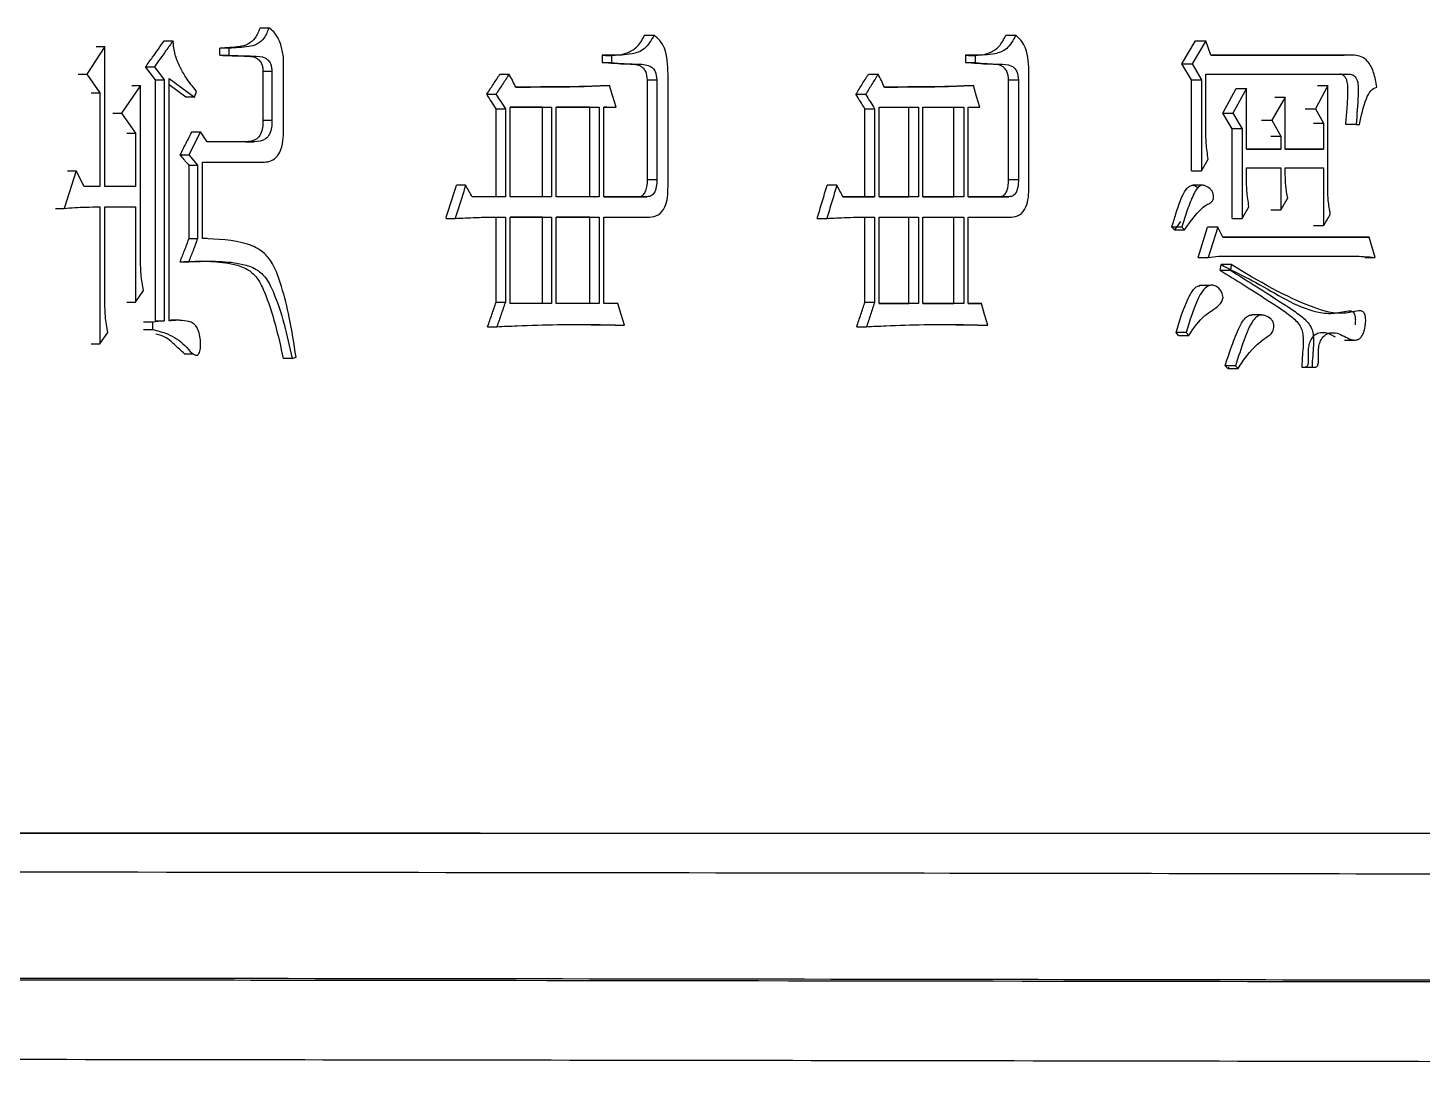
# Model space of a CAD drawing. Header units: millimetres. Extents: x 1953 to 4389, y 564 to 2287.
# Drawn here: x 2988 to 2998.45, y 815.87 to 823.67 of the extents above; entities that cross this region are included whole.
import ezdxf

# ---------------------------------------------------------------- set-up
doc = ezdxf.new("R2010")
doc.units = ezdxf.units.MM

msp = doc.modelspace()

# ---------------------------------------------------------------- linework, layer by layer
at = {"color": 7, "linetype": 'Continuous', "lineweight": 25}
for p, q in [((2989.736, 823.669), (2989.802, 823.669)), ((2989.018, 823.571), (2989.084, 823.571)), ((2992.62, 823.614), (2992.69, 823.614)), ((2995.327, 823.614), (2995.401, 823.614)), ((2996.646, 823.398), (2996.748, 823.571)), ((2996.824, 823.571), (2996.722, 823.398)), ((2996.748, 823.571), (2996.824, 823.571)), ((2996.863, 823.463), (2996.824, 823.571)), ((2988.573, 823.528), (2988.439, 823.322)), ((2988.508, 823.528), (2988.573, 823.528)), ((2988.573, 822.479), (2988.573, 823.528)), ((2989.503, 823.517), (2989.436, 823.517)), ((2989.436, 823.463), (2989.436, 823.517)), ((2989.436, 823.463), (2989.503, 823.463)), ((2989.503, 823.517), (2989.503, 823.463)), ((2989.912, 822.911), (2989.912, 823.452)), ((2992.37, 823.463), (2992.3, 823.463)), ((2992.3, 823.463), (2992.3, 823.409)), ((2992.37, 823.463), (2992.37, 823.409)), ((2995.097, 823.463), (2995.023, 823.463)), ((2995.023, 823.463), (2995.023, 823.409)), ((2995.097, 823.463), (2995.097, 823.409)), ((2997.939, 823.463), (2996.863, 823.463)), ((2996.863, 823.463), (2997.861, 823.463)), ((2997.939, 823.463), (2997.861, 823.463)), ((2988.878, 823.376), (2988.944, 823.376)), ((2988.952, 823.279), (2988.878, 823.376)), ((2988.944, 823.376), (2989.017, 823.279)), ((2989.757, 823.344), (2989.824, 823.344)), ((2989.757, 823.344), (2989.757, 822.976)), ((2989.824, 823.344), (2989.824, 822.976)), ((2992.3, 823.409), (2992.37, 823.409)), ((2995.023, 823.409), (2995.097, 823.409)), ((2996.646, 823.398), (2996.722, 823.398)), ((2996.717, 823.279), (2996.646, 823.398)), ((2996.722, 823.398), (2996.792, 823.279)), ((2988.374, 823.322), (2988.439, 823.322)), ((2988.439, 823.322), (2988.536, 823.182)), ((2988.84, 823.236), (2988.699, 823.03)), ((2988.775, 823.236), (2988.84, 823.236)), ((2988.84, 821.916), (2988.84, 823.236)), ((2988.952, 823.279), (2989.017, 823.279)), ((2988.952, 821.473), (2988.952, 823.279)), ((2989.017, 823.279), (2989.017, 821.473)), ((2989.054, 823.29), (2989.246, 823.149)), ((2989.054, 821.473), (2989.054, 823.29)), ((2989.18, 823.149), (2989.054, 823.242)), ((2991.534, 823.322), (2991.603, 823.322)), ((2992.286, 823.236), (2992.356, 823.236)), ((2992.641, 823.279), (2992.711, 823.279)), ((2992.641, 822.533), (2992.641, 823.279)), ((2992.711, 823.279), (2992.711, 822.533)), ((2992.794, 822.479), (2992.794, 823.322)), ((2994.297, 823.322), (2994.369, 823.322)), ((2995.01, 823.236), (2995.084, 823.236)), ((2995.347, 823.279), (2995.421, 823.279)), ((2995.347, 822.533), (2995.347, 823.279)), ((2995.421, 823.279), (2995.421, 822.533)), ((2995.499, 822.479), (2995.499, 823.322)), ((2996.717, 823.279), (2996.792, 823.279)), ((2996.717, 822.598), (2996.717, 823.279)), ((2996.792, 823.279), (2996.792, 822.598)), ((2996.824, 823.322), (2997.907, 823.322)), ((2996.824, 822.901), (2996.824, 823.322)), ((2997.739, 823.236), (2997.646, 823.063)), ((2997.662, 823.236), (2997.739, 823.236)), ((2997.739, 822.457), (2997.739, 823.236)), ((2988.471, 823.182), (2988.536, 823.182)), ((2988.536, 823.182), (2988.536, 822.479)), ((2989.246, 823.149), (2989.18, 823.149)), ((2989.246, 823.149), (2989.26, 823.193)), ((2991.435, 823.171), (2991.504, 823.171)), ((2994.202, 823.171), (2994.275, 823.171)), ((2996.952, 823.03), (2997.053, 823.214)), ((2997.129, 823.214), (2997.028, 823.03)), ((2997.053, 823.214), (2997.129, 823.214)), ((2997.129, 822.76), (2997.129, 823.214)), ((2997.42, 823.149), (2997.319, 822.976)), ((2997.343, 823.149), (2997.42, 823.149)), ((2997.42, 822.76), (2997.42, 823.149)), ((2988.634, 823.03), (2988.699, 823.03)), ((2988.699, 823.03), (2988.803, 822.879)), ((2991.506, 823.063), (2991.575, 823.063)), ((2991.506, 822.403), (2991.506, 823.063)), ((2991.575, 823.063), (2991.575, 822.403)), ((2991.61, 822.403), (2991.61, 823.074)), ((2991.61, 823.074), (2991.921, 823.074)), ((2991.852, 823.074), (2991.61, 823.074)), ((2991.852, 823.074), (2991.921, 823.074)), ((2991.852, 822.403), (2991.852, 823.074)), ((2991.921, 823.074), (2991.921, 822.403)), ((2991.956, 822.403), (2991.956, 823.074)), ((2991.956, 823.074), (2992.279, 823.074)), ((2992.209, 823.074), (2991.956, 823.074)), ((2992.209, 823.074), (2992.279, 823.074)), ((2992.209, 822.403), (2992.209, 823.074)), ((2992.279, 823.074), (2992.279, 822.403)), ((2992.314, 823.074), (2992.405, 823.074)), ((2992.314, 822.403), (2992.314, 823.074)), ((2992.335, 823.074), (2992.314, 823.074)), ((2992.335, 823.074), (2992.405, 823.074)), ((2994.27, 823.063), (2994.342, 823.063)), ((2994.27, 822.403), (2994.27, 823.063)), ((2994.342, 823.063), (2994.342, 822.403)), ((2994.376, 822.403), (2994.376, 823.074)), ((2994.376, 823.074), (2994.671, 823.074)), ((2994.598, 822.403), (2994.598, 823.074)), ((2994.671, 823.074), (2994.671, 822.403)), ((2994.704, 822.403), (2994.704, 823.074)), ((2994.704, 823.074), (2995.011, 823.074)), ((2994.937, 822.403), (2994.937, 823.074)), ((2995.011, 823.074), (2995.011, 822.403)), ((2995.044, 823.074), (2995.13, 823.074)), ((2995.044, 822.403), (2995.044, 823.074)), ((2996.952, 823.03), (2997.028, 823.03)), ((2997.022, 822.911), (2996.952, 823.03)), ((2997.028, 823.03), (2997.098, 822.911)), ((2997.569, 823.063), (2997.646, 823.063)), ((2997.646, 823.063), (2997.708, 822.955)), ((2989.757, 822.976), (2989.824, 822.976)), ((2997.243, 822.976), (2997.319, 822.976)), ((2997.319, 822.976), (2997.388, 822.857)), ((2997.631, 822.955), (2997.708, 822.955)), ((2997.708, 822.955), (2997.708, 822.76)), ((2997.951, 822.944), (2997.874, 822.944)), ((2997.951, 822.944), (2997.976, 822.944)), ((2988.738, 822.879), (2988.803, 822.879)), ((2988.803, 822.879), (2988.803, 822.479)), ((2989.29, 822.89), (2989.202, 822.717)), ((2989.224, 822.89), (2989.29, 822.89)), ((2989.341, 822.814), (2989.29, 822.89)), ((2997.098, 822.911), (2997.022, 822.911)), ((2997.022, 822.241), (2997.022, 822.911)), ((2997.098, 822.911), (2997.098, 822.241)), ((2997.312, 822.857), (2997.388, 822.857)), ((2997.388, 822.857), (2997.388, 822.76)), ((2989.136, 822.717), (2989.202, 822.717)), ((2989.202, 822.717), (2989.268, 822.641)), ((2989.693, 822.814), (2989.341, 822.814)), ((2989.626, 822.814), (2989.693, 822.814)), ((2997.388, 822.76), (2997.129, 822.76)), ((2997.129, 822.76), (2997.312, 822.76)), ((2997.312, 822.76), (2997.388, 822.76)), ((2997.708, 822.76), (2997.42, 822.76)), ((2997.42, 822.76), (2997.631, 822.76)), ((2997.631, 822.76), (2997.708, 822.76)), ((2989.202, 822.641), (2989.268, 822.641)), ((2989.202, 822.641), (2989.202, 822.089)), ((2989.268, 822.641), (2989.268, 822.089)), ((2989.305, 822.662), (2989.744, 822.662)), ((2989.305, 822.089), (2989.305, 822.662)), ((2989.305, 822.662), (2989.677, 822.662)), ((2989.677, 822.662), (2989.744, 822.662)), ((2996.792, 822.598), (2996.843, 822.684)), ((2997.129, 822.619), (2997.388, 822.619)), ((2997.129, 822.544), (2997.129, 822.619)), ((2997.388, 822.619), (2997.388, 822.306)), ((2997.42, 822.619), (2997.708, 822.619)), ((2997.42, 822.565), (2997.42, 822.619)), ((2997.708, 822.619), (2997.708, 822.187)), ((2988.357, 822.598), (2988.268, 822.316)), ((2988.293, 822.598), (2988.357, 822.598)), ((2988.417, 822.479), (2988.357, 822.598)), ((2992.641, 822.533), (2992.711, 822.533)), ((2995.347, 822.533), (2995.421, 822.533)), ((2996.717, 822.598), (2996.792, 822.598)), ((2988.536, 822.479), (2988.417, 822.479)), ((2988.803, 822.479), (2988.573, 822.479)), ((2991.277, 822.489), (2991.208, 822.489)), ((2991.575, 822.403), (2991.327, 822.403)), ((2991.921, 822.403), (2991.61, 822.403)), ((2992.279, 822.403), (2991.956, 822.403)), ((2992.244, 822.403), (2992.249, 822.403)), ((2992.635, 822.403), (2992.314, 822.403)), ((2992.314, 822.403), (2992.564, 822.403)), ((2992.564, 822.403), (2992.635, 822.403)), ((2994.059, 822.489), (2993.987, 822.489)), ((2994.342, 822.403), (2994.106, 822.403)), ((2994.106, 822.403), (2994.27, 822.403)), ((2994.27, 822.403), (2994.342, 822.403)), ((2994.671, 822.403), (2994.376, 822.403)), ((2994.376, 822.403), (2994.598, 822.403)), ((2994.671, 822.403), (2994.598, 822.403)), ((2995.011, 822.403), (2994.704, 822.403)), ((2994.704, 822.403), (2994.937, 822.403)), ((2995.011, 822.403), (2994.937, 822.403)), ((2995.348, 822.403), (2995.044, 822.403)), ((2995.044, 822.403), (2995.274, 822.403)), ((2995.274, 822.403), (2995.348, 822.403)), ((2996.804, 822.49), (2996.728, 822.49)), ((2988.203, 822.316), (2988.268, 822.316)), ((2988.536, 822.327), (2988.536, 821.3)), ((2988.573, 822.327), (2988.803, 822.327)), ((2988.573, 821.602), (2988.573, 822.327)), ((2988.738, 822.327), (2988.803, 822.327)), ((2988.803, 822.327), (2988.803, 821.613)), ((2997.098, 822.241), (2997.148, 822.327)), ((2997.312, 822.306), (2997.388, 822.306)), ((2991.13, 822.241), (2991.198, 822.241)), ((2991.506, 821.613), (2991.506, 822.251)), ((2991.575, 822.251), (2991.575, 821.613)), ((2991.61, 821.602), (2991.61, 822.251)), ((2991.61, 822.251), (2991.921, 822.251)), ((2991.852, 822.251), (2991.61, 822.251)), ((2991.852, 822.251), (2991.921, 822.251)), ((2991.852, 821.602), (2991.852, 822.251)), ((2991.921, 822.251), (2991.921, 821.602)), ((2991.956, 821.602), (2991.956, 822.251)), ((2991.956, 822.251), (2992.279, 822.251)), ((2992.209, 822.251), (2991.956, 822.251)), ((2992.209, 822.251), (2992.279, 822.251)), ((2992.209, 821.602), (2992.209, 822.251)), ((2992.279, 822.251), (2992.279, 821.602)), ((2992.314, 822.251), (2992.656, 822.251)), ((2992.314, 821.602), (2992.314, 822.251)), ((2993.912, 822.241), (2993.984, 822.241)), ((2994.27, 821.613), (2994.27, 822.251)), ((2994.342, 822.251), (2994.342, 821.613)), ((2994.376, 821.602), (2994.376, 822.251)), ((2994.376, 822.251), (2994.671, 822.251)), ((2994.598, 821.602), (2994.598, 822.251)), ((2994.671, 822.251), (2994.671, 821.602)), ((2994.704, 821.602), (2994.704, 822.251)), ((2994.704, 822.251), (2995.011, 822.251)), ((2994.937, 821.602), (2994.937, 822.251)), ((2995.011, 822.251), (2995.011, 821.602)), ((2995.044, 822.251), (2995.368, 822.251)), ((2995.044, 821.602), (2995.044, 822.251)), ((2996.636, 822.218), (2996.589, 822.154)), ((2997.022, 822.241), (2997.098, 822.241)), ((2989.202, 822.089), (2989.268, 822.089)), ((2989.339, 822.09), (2989.305, 822.09)), ((2996.645, 822.176), (2996.57, 822.176)), ((2996.589, 822.154), (2996.664, 822.154)), ((2996.768, 821.949), (2996.838, 822.176)), ((2996.914, 822.176), (2996.838, 822.176)), ((2996.914, 822.176), (2996.843, 821.949)), ((2996.952, 822.1), (2996.914, 822.176)), ((2998.05, 822.1), (2996.952, 822.1)), ((2996.952, 822.1), (2997.973, 822.1)), ((2997.631, 822.187), (2997.708, 822.187)), ((2997.973, 822.1), (2998.05, 822.1)), ((2998.094, 821.949), (2998.05, 822.1)), ((2989.136, 821.916), (2989.202, 821.916)), ((2996.768, 821.949), (2996.843, 821.949)), ((2996.933, 821.851), (2996.939, 821.895)), ((2997.015, 821.895), (2996.939, 821.895)), ((2997.015, 821.895), (2997.009, 821.851)), ((2997.022, 821.959), (2997.876, 821.959)), ((2997.799, 821.959), (2997.876, 821.959)), ((2998.016, 821.949), (2998.094, 821.949)), ((2997.009, 821.851), (2996.933, 821.851)), ((2988.803, 821.613), (2988.862, 821.7)), ((2996.854, 821.738), (2996.778, 821.738)), ((2991.506, 821.613), (2991.575, 821.613)), ((2991.921, 821.602), (2991.61, 821.602)), ((2992.279, 821.602), (2991.956, 821.602)), ((2992.419, 821.602), (2992.314, 821.602)), ((2994.27, 821.613), (2994.342, 821.613)), ((2994.671, 821.602), (2994.376, 821.602)), ((2994.376, 821.602), (2994.598, 821.602)), ((2994.671, 821.602), (2994.598, 821.602)), ((2995.011, 821.602), (2994.704, 821.602)), ((2994.704, 821.602), (2994.937, 821.602)), ((2995.011, 821.602), (2994.937, 821.602)), ((2995.143, 821.602), (2995.044, 821.602)), ((2995.044, 821.602), (2995.07, 821.602)), ((2995.07, 821.602), (2995.143, 821.602)), ((2988.929, 821.462), (2988.863, 821.462)), ((2989.017, 821.473), (2988.929, 821.462)), ((2988.929, 821.462), (2988.929, 821.408)), ((2988.952, 821.473), (2989.017, 821.473)), ((2989.132, 821.477), (2989.066, 821.477)), ((2997.243, 821.517), (2997.166, 821.517)), ((2988.536, 821.3), (2988.595, 821.386)), ((2988.863, 821.408), (2988.929, 821.408)), ((2991.442, 821.429), (2991.511, 821.429)), ((2992.397, 821.44), (2992.468, 821.44)), ((2994.209, 821.429), (2994.282, 821.429)), ((2995.116, 821.44), (2995.19, 821.44)), ((2996.621, 821.364), (2996.602, 821.386)), ((2996.621, 821.364), (2996.697, 821.364)), ((2996.677, 821.386), (2996.697, 821.364)), ((2997.865, 821.329), (2997.943, 821.329)), ((2989.168, 821.226), (2989.235, 821.226)), ((2989.977, 821.191), (2990.006, 821.202)), ((2997.047, 821.137), (2996.971, 821.137)), ((2996.997, 821.126), (2996.99, 821.116)), ((2996.99, 821.116), (2997.066, 821.116)), ((2997.569, 821.127), (2997.646, 821.127))]:
    msp.add_line(p, q, dxfattribs=at)
at = {"color": 7, "linetype": 'Continuous', "lineweight": 25, "flags": 128}
for points in [[(2992.405, 823.074), (2992.38, 823.155), (2992.356, 823.236)], [(2995.13, 823.074), (2995.107, 823.155), (2995.084, 823.236)], [(2996.589, 822.154), (2996.584, 822.16), (2996.579, 822.165), (2996.57, 822.176)], [(2996.645, 822.176), (2996.655, 822.165), (2996.664, 822.154)], [(2988.738, 821.613), (2988.754, 821.613), (2988.77, 821.613), (2988.803, 821.613)], [(2992.468, 821.44), (2992.443, 821.521), (2992.419, 821.602)], [(2995.19, 821.44), (2995.166, 821.521), (2995.143, 821.602)], [(2996.677, 821.386), (2996.649, 821.386), (2996.625, 821.386), (2996.602, 821.386)], [(2988.471, 821.3), (2988.487, 821.3), (2988.503, 821.3), (2988.536, 821.3)], [(2989.977, 821.191), (2989.95, 821.191), (2989.93, 821.191), (2989.91, 821.191)], [(2996.99, 821.116), (2996.985, 821.121), (2996.98, 821.127), (2996.971, 821.137)], [(2997.047, 821.137), (2997.052, 821.132), (2997.059, 821.124), (2997.066, 821.116)], [(2997.544, 821.127), (2997.572, 821.127), (2997.621, 821.127)]]:
    msp.add_lwpolyline(points, dxfattribs=at)
at = {"color": 7, "linetype": 'Continuous', "lineweight": 25}
for points, knots in [([(2989.736, 823.669), (2989.725, 823.642), (2989.704, 823.59), (2989.647, 823.541), (2989.556, 823.521), (2989.486, 823.519), (2989.436, 823.517)], [0, 0, 0, 0, 0.195785, 0.383105, 0.567257, 1, 1, 1, 1]), ([(2989.802, 823.669), (2989.792, 823.642), (2989.771, 823.59), (2989.714, 823.541), (2989.623, 823.521), (2989.552, 823.519), (2989.503, 823.517)], [0, 0, 0, 0, 0.195659, 0.382955, 0.567145, 1, 1, 1, 1]), ([(2989.912, 823.452), (2989.906, 823.483), (2989.897, 823.534), (2989.871, 823.596), (2989.841, 823.641), (2989.815, 823.659), (2989.802, 823.669)], [0, 0, 0, 0, 0.349141, 0.571236, 0.788179, 1, 1, 1, 1]), ([(2988.878, 823.376), (2988.895, 823.401), (2988.928, 823.445), (2988.974, 823.51), (2989.003, 823.551), (2989.018, 823.571)], [0, 0, 0, 0, 0.375264, 0.687632, 1, 1, 1, 1]), ([(2989.084, 823.571), (2989.066, 823.547), (2989.034, 823.502), (2988.987, 823.437), (2988.958, 823.397), (2988.944, 823.376)], [0, 0, 0, 0, 0.375031, 0.687515, 1, 1, 1, 1]), ([(2989.26, 823.193), (2989.232, 823.227), (2989.186, 823.284), (2989.132, 823.378), (2989.096, 823.469), (2989.088, 823.537), (2989.084, 823.571)], [0, 0, 0, 0, 0.333231, 0.552095, 0.774458, 1, 1, 1, 1]), ([(2992.3, 823.463), (2992.366, 823.461), (2992.458, 823.458), (2992.57, 823.525), (2992.603, 823.584), (2992.62, 823.614)], [0, 0, 0, 0, 0.552607, 0.772172, 1, 1, 1, 1]), ([(2992.69, 823.614), (2992.668, 823.576), (2992.625, 823.501), (2992.505, 823.464), (2992.421, 823.464), (2992.37, 823.463)], [0, 0, 0, 0, 0.287877, 0.565058, 1, 1, 1, 1]), ([(2992.794, 823.322), (2992.792, 823.39), (2992.789, 823.485), (2992.735, 823.576), (2992.705, 823.602), (2992.69, 823.614)], [0, 0, 0, 0, 0.57016, 0.787713, 1, 1, 1, 1]), ([(2995.023, 823.463), (2995.086, 823.461), (2995.174, 823.458), (2995.28, 823.525), (2995.311, 823.584), (2995.327, 823.614)], [0, 0, 0, 0, 0.552607, 0.772172, 1, 1, 1, 1]), ([(2995.401, 823.614), (2995.38, 823.576), (2995.339, 823.502), (2995.225, 823.465), (2995.145, 823.464), (2995.097, 823.463)], [0, 0, 0, 0, 0.287877, 0.565058, 1, 1, 1, 1]), ([(2995.499, 823.322), (2995.497, 823.391), (2995.494, 823.485), (2995.443, 823.576), (2995.415, 823.602), (2995.401, 823.614)], [0, 0, 0, 0, 0.57016, 0.787713, 1, 1, 1, 1]), ([(2989.436, 823.463), (2989.496, 823.461), (2989.587, 823.457), (2989.689, 823.457), (2989.732, 823.427), (2989.748, 823.403), (2989.756, 823.374), (2989.757, 823.354), (2989.757, 823.344)], [0, 0, 0, 0, 0.491899, 0.747199, 0.81233, 0.879619, 0.939283, 1, 1, 1, 1]), ([(2989.503, 823.463), (2989.563, 823.461), (2989.654, 823.457), (2989.756, 823.457), (2989.799, 823.427), (2989.815, 823.403), (2989.823, 823.374), (2989.824, 823.354), (2989.824, 823.344)], [0, 0, 0, 0, 0.492006, 0.747357, 0.812482, 0.879737, 0.939347, 1, 1, 1, 1]), ([(2998.106, 823.225), (2998.1, 823.262), (2998.088, 823.335), (2998.045, 823.418), (2997.991, 823.458), (2997.956, 823.461), (2997.939, 823.463)], [0, 0, 0, 0, 0.292671, 0.574804, 0.788903, 1, 1, 1, 1]), ([(2992.641, 823.279), (2992.638, 823.301), (2992.633, 823.335), (2992.61, 823.368), (2992.564, 823.397), (2992.458, 823.394), (2992.362, 823.403), (2992.3, 823.409)], [0, 0, 0, 0, 0.119281, 0.186046, 0.251055, 0.506993, 1, 1, 1, 1]), ([(2992.37, 823.409), (2992.433, 823.403), (2992.528, 823.394), (2992.635, 823.397), (2992.681, 823.368), (2992.704, 823.335), (2992.708, 823.301), (2992.711, 823.279)], [0, 0, 0, 0, 0.493108, 0.749094, 0.814101, 0.880835, 1, 1, 1, 1]), ([(2995.347, 823.279), (2995.344, 823.301), (2995.34, 823.335), (2995.318, 823.369), (2995.274, 823.397), (2995.173, 823.394), (2995.083, 823.403), (2995.023, 823.409)], [0, 0, 0, 0, 0.11952, 0.186238, 0.251201, 0.506978, 1, 1, 1, 1]), ([(2995.097, 823.409), (2995.157, 823.403), (2995.247, 823.394), (2995.348, 823.397), (2995.392, 823.369), (2995.414, 823.335), (2995.418, 823.301), (2995.421, 823.279)], [0, 0, 0, 0, 0.493123, 0.748949, 0.813909, 0.880596, 1, 1, 1, 1]), ([(2991.435, 823.171), (2991.452, 823.196), (2991.485, 823.247), (2991.518, 823.297), (2991.534, 823.322)], [0, 0, 0, 0, 0.4999992, 1, 1, 1, 1]), ([(2991.603, 823.322), (2991.587, 823.297), (2991.554, 823.247), (2991.521, 823.196), (2991.504, 823.171)], [0, 0, 0, 0, 0.499999, 1, 1, 1, 1]), ([(2991.653, 823.225), (2991.645, 823.241), (2991.628, 823.274), (2991.612, 823.306), (2991.603, 823.322)], [0, 0, 0, 0, 0.5, 1, 1, 1, 1]), ([(2992.356, 823.236), (2992.315, 823.234), (2992.27, 823.232), (2992.204, 823.23), (2992.138, 823.228), (2992.056, 823.227), (2991.975, 823.226), (2991.924, 823.226), (2991.888, 823.226), (2991.867, 823.226), (2991.855, 823.226), (2991.844, 823.226), (2991.834, 823.225), (2991.824, 823.225), (2991.811, 823.225), (2991.801, 823.225), (2991.788, 823.225), (2991.778, 823.225), (2991.765, 823.225), (2991.755, 823.225), (2991.744, 823.225), (2991.734, 823.225), (2991.724, 823.225), (2991.711, 823.225), (2991.702, 823.225), (2991.693, 823.225), (2991.688, 823.225), (2991.682, 823.225), (2991.677, 823.225), (2991.671, 823.225), (2991.666, 823.225), (2991.66, 823.225), (2991.655, 823.225), (2991.653, 823.225)], [0, 0, 0, 0, 0.174064, 0.195822, 0.282854, 0.456917, 0.543949, 0.63098, 0.674496, 0.696254, 0.718011, 0.72889, 0.739769, 0.761527, 0.772406, 0.794164, 0.805043, 0.826801, 0.83768, 0.859437, 0.870316, 0.881195, 0.902953, 0.913832, 0.93559, 0.941029, 0.951908, 0.957348, 0.968227, 0.973666, 0.979105, 0.989553, 1, 1, 1, 1]), ([(2991.653, 823.225), (2991.712, 823.225), (2991.812, 823.226), (2991.932, 823.226), (2992.003, 823.227), (2992.039, 823.228), (2992.064, 823.228), (2992.12, 823.229), (2992.196, 823.231), (2992.261, 823.235), (2992.286, 823.236)], [0, 0, 0, 0, 0.277882, 0.471087, 0.56769, 0.615991, 0.640142, 0.688443, 0.881653, 1, 1, 1, 1]), ([(2994.202, 823.171), (2994.218, 823.196), (2994.249, 823.247), (2994.281, 823.297), (2994.297, 823.322)], [0, 0, 0, 0, 0.499999, 1, 1, 1, 1]), ([(2994.369, 823.322), (2994.354, 823.297), (2994.322, 823.247), (2994.291, 823.196), (2994.275, 823.171)], [0, 0, 0, 0, 0.499999, 1, 1, 1, 1]), ([(2994.416, 823.225), (2994.408, 823.241), (2994.393, 823.274), (2994.377, 823.306), (2994.369, 823.322)], [0, 0, 0, 0, 0.5, 1, 1, 1, 1]), ([(2995.084, 823.236), (2995.045, 823.234), (2995.002, 823.232), (2994.939, 823.23), (2994.877, 823.228), (2994.799, 823.227), (2994.722, 823.226), (2994.673, 823.226), (2994.639, 823.226), (2994.62, 823.226), (2994.608, 823.226), (2994.598, 823.226), (2994.588, 823.226), (2994.579, 823.225), (2994.567, 823.225), (2994.557, 823.225), (2994.545, 823.225), (2994.535, 823.225), (2994.523, 823.225), (2994.513, 823.225), (2994.503, 823.225), (2994.494, 823.225), (2994.484, 823.225), (2994.472, 823.225), (2994.463, 823.225), (2994.455, 823.225), (2994.45, 823.225), (2994.444, 823.225), (2994.439, 823.225), (2994.434, 823.225), (2994.429, 823.225), (2994.423, 823.225), (2994.419, 823.225), (2994.416, 823.225)], [0, 0, 0, 0, 0.174064, 0.195822, 0.282854, 0.456917, 0.543949, 0.63098, 0.674496, 0.696253, 0.718011, 0.72889, 0.739769, 0.761527, 0.772406, 0.794164, 0.805043, 0.8268, 0.837679, 0.859437, 0.870316, 0.881195, 0.902953, 0.913832, 0.93559, 0.941029, 0.951908, 0.957347, 0.968226, 0.973666, 0.979105, 0.989553, 1, 1, 1, 1]), ([(2994.416, 823.225), (2994.47, 823.225), (2994.562, 823.226), (2994.674, 823.226), (2994.742, 823.227), (2994.775, 823.228), (2994.8, 823.228), (2994.853, 823.229), (2994.925, 823.231), (2994.987, 823.235), (2995.01, 823.236)], [0, 0, 0, 0, 0.269347, 0.464835, 0.56258, 0.611452, 0.635888, 0.68476, 0.880254, 1, 1, 1, 1]), ([(2997.874, 822.944), (2997.877, 822.982), (2997.884, 823.062), (2997.89, 823.158), (2997.89, 823.229), (2997.886, 823.269), (2997.873, 823.296), (2997.858, 823.312), (2997.843, 823.32), (2997.833, 823.322), (2997.83, 823.322)], [0, 0, 0, 0, 0.268829, 0.56133, 0.664341, 0.768404, 0.830798, 0.892792, 0.965759, 1, 1, 1, 1]), ([(2997.907, 823.322), (2997.918, 823.32), (2997.938, 823.314), (2997.964, 823.275), (2997.968, 823.219), (2997.965, 823.109), (2997.957, 823.017), (2997.951, 822.944)], [0, 0, 0, 0, 0.110883, 0.226049, 0.356903, 0.489202, 1, 1, 1, 1]), ([(2991.506, 823.063), (2991.494, 823.081), (2991.471, 823.117), (2991.447, 823.153), (2991.435, 823.171)], [0, 0, 0, 0, 0.5, 1, 1, 1, 1]), ([(2991.504, 823.171), (2991.516, 823.153), (2991.54, 823.117), (2991.563, 823.081), (2991.575, 823.063)], [0, 0, 0, 0, 0.499999, 1, 1, 1, 1]), ([(2994.27, 823.063), (2994.258, 823.081), (2994.236, 823.117), (2994.214, 823.153), (2994.202, 823.171)], [0, 0, 0, 0, 0.5, 1, 1, 1, 1]), ([(2994.275, 823.171), (2994.286, 823.153), (2994.309, 823.117), (2994.331, 823.081), (2994.342, 823.063)], [0, 0, 0, 0, 0.499999, 1, 1, 1, 1]), ([(2997.976, 822.944), (2997.99, 823.01), (2998.009, 823.102), (2998.058, 823.203), (2998.09, 823.218), (2998.106, 823.225)], [0, 0, 0, 0, 0.572938, 0.791384, 1, 1, 1, 1]), ([(2989.757, 822.976), (2989.758, 822.958), (2989.758, 822.922), (2989.743, 822.87), (2989.699, 822.82), (2989.656, 822.816), (2989.626, 822.814)], [0, 0, 0, 0, 0.198278, 0.392536, 0.578687, 1, 1, 1, 1]), ([(2989.824, 822.976), (2989.824, 822.958), (2989.825, 822.922), (2989.81, 822.87), (2989.766, 822.82), (2989.723, 822.816), (2989.693, 822.814)], [0, 0, 0, 0, 0.19814, 0.3923, 0.578456, 1, 1, 1, 1]), ([(2989.224, 822.89), (2989.209, 822.861), (2989.18, 822.803), (2989.15, 822.745), (2989.136, 822.717)], [0, 0, 0, 0, 0.5, 1, 1, 1, 1]), ([(2989.744, 822.662), (2989.761, 822.662), (2989.796, 822.662), (2989.847, 822.684), (2989.891, 822.739), (2989.911, 822.821), (2989.912, 822.881), (2989.912, 822.911)], [0, 0, 0, 0, 0.177785, 0.356958, 0.541697, 0.768829, 1, 1, 1, 1]), ([(2996.843, 822.684), (2996.837, 822.724), (2996.826, 822.795), (2996.825, 822.868), (2996.824, 822.901)], [0, 0, 0, 0, 0.558835, 1, 1, 1, 1]), ([(2989.136, 822.717), (2989.145, 822.706), (2989.161, 822.687), (2989.183, 822.662), (2989.196, 822.648), (2989.202, 822.641)], [0, 0, 0, 0, 0.434981, 0.71749, 1, 1, 1, 1]), ([(2992.564, 822.403), (2992.572, 822.403), (2992.589, 822.404), (2992.612, 822.419), (2992.637, 822.46), (2992.639, 822.502), (2992.641, 822.533)], [0, 0, 0, 0, 0.177833, 0.357864, 0.544114, 1, 1, 1, 1]), ([(2992.711, 822.533), (2992.71, 822.514), (2992.709, 822.477), (2992.693, 822.429), (2992.664, 822.405), (2992.644, 822.404), (2992.635, 822.403)], [0, 0, 0, 0, 0.293264, 0.577264, 0.790624, 1, 1, 1, 1]), ([(2995.274, 822.403), (2995.282, 822.403), (2995.297, 822.405), (2995.319, 822.419), (2995.343, 822.46), (2995.345, 822.502), (2995.347, 822.533)], [0, 0, 0, 0, 0.177833, 0.357864, 0.544114, 1, 1, 1, 1]), ([(2995.421, 822.533), (2995.42, 822.514), (2995.419, 822.477), (2995.403, 822.429), (2995.376, 822.405), (2995.357, 822.404), (2995.348, 822.403)], [0, 0, 0, 0, 0.293264, 0.577264, 0.790624, 1, 1, 1, 1]), ([(2997.148, 822.327), (2997.142, 822.367), (2997.131, 822.438), (2997.13, 822.511), (2997.129, 822.544)], [0, 0, 0, 0, 0.558836, 1, 1, 1, 1]), ([(2997.439, 822.392), (2997.433, 822.424), (2997.423, 822.481), (2997.421, 822.539), (2997.42, 822.565)], [0, 0, 0, 0, 0.558879, 1, 1, 1, 1]), ([(2991.13, 822.241), (2991.143, 822.282), (2991.169, 822.365), (2991.195, 822.448), (2991.208, 822.489)], [0, 0, 0, 0, 0.5, 1, 1, 1, 1]), ([(2991.277, 822.489), (2991.264, 822.448), (2991.238, 822.365), (2991.211, 822.282), (2991.198, 822.241)], [0, 0, 0, 0, 0.499999, 1, 1, 1, 1]), ([(2991.327, 822.403), (2991.318, 822.417), (2991.302, 822.446), (2991.285, 822.475), (2991.277, 822.489)], [0, 0, 0, 0, 0.500001, 1, 1, 1, 1]), ([(2992.656, 822.251), (2992.677, 822.254), (2992.722, 822.258), (2992.773, 822.319), (2992.792, 822.4), (2992.794, 822.452), (2992.794, 822.479)], [0, 0, 0, 0, 0.266734, 0.54095, 0.768753, 1, 1, 1, 1]), ([(2993.912, 822.241), (2993.925, 822.282), (2993.949, 822.365), (2993.974, 822.448), (2993.987, 822.489)], [0, 0, 0, 0, 0.5, 1, 1, 1, 1]), ([(2994.059, 822.489), (2994.046, 822.448), (2994.022, 822.365), (2993.997, 822.282), (2993.984, 822.241)], [0, 0, 0, 0, 0.499999, 1, 1, 1, 1]), ([(2994.106, 822.403), (2994.098, 822.417), (2994.083, 822.446), (2994.067, 822.475), (2994.059, 822.489)], [0, 0, 0, 0, 0.500001, 1, 1, 1, 1]), ([(2995.368, 822.251), (2995.389, 822.254), (2995.431, 822.258), (2995.479, 822.319), (2995.497, 822.4), (2995.499, 822.452), (2995.499, 822.479)], [0, 0, 0, 0, 0.266734, 0.54095, 0.768753, 1, 1, 1, 1]), ([(2996.57, 822.176), (2996.58, 822.208), (2996.611, 822.307), (2996.646, 822.423), (2996.698, 822.481), (2996.722, 822.492), (2996.746, 822.486), (2996.76, 822.476), (2996.767, 822.471)], [0, 0, 0, 0, 0.2296847, 0.691562, 0.7707687, 0.8503095, 0.9246507, 1, 1, 1, 1]), ([(2996.664, 822.154), (2996.682, 822.179), (2996.735, 822.253), (2996.802, 822.334), (2996.864, 822.358), (2996.878, 822.376), (2996.883, 822.39), (2996.884, 822.406), (2996.881, 822.424), (2996.875, 822.442), (2996.856, 822.465), (2996.832, 822.48), (2996.805, 822.492), (2996.781, 822.486), (2996.755, 822.463), (2996.722, 822.4), (2996.684, 822.303), (2996.658, 822.218), (2996.645, 822.176)], [0, 0, 0, 0, 0.109185, 0.329159, 0.383764, 0.397994, 0.412315, 0.428913, 0.44575, 0.465116, 0.490353, 0.552222, 0.585254, 0.61868, 0.660425, 0.720614, 0.859403, 1, 1, 1, 1]), ([(2997.758, 822.273), (2997.752, 822.307), (2997.741, 822.367), (2997.74, 822.429), (2997.739, 822.457)], [0, 0, 0, 0, 0.558545, 1, 1, 1, 1]), ([(2988.268, 822.316), (2988.294, 822.318), (2988.347, 822.323), (2988.437, 822.326), (2988.5, 822.327), (2988.536, 822.327)], [0, 0, 0, 0, 0.296184, 0.592391, 1, 1, 1, 1]), ([(2997.388, 822.306), (2997.395, 822.318), (2997.407, 822.339), (2997.424, 822.367), (2997.434, 822.384), (2997.439, 822.392)], [0, 0, 0, 0, 0.42837, 0.714189, 1, 1, 1, 1]), ([(2991.198, 822.241), (2991.25, 822.243), (2991.339, 822.248), (2991.464, 822.251), (2991.538, 822.251), (2991.575, 822.251)], [0, 0, 0, 0, 0.41049, 0.705225, 1, 1, 1, 1]), ([(2993.984, 822.241), (2994.033, 822.243), (2994.118, 822.248), (2994.237, 822.251), (2994.307, 822.251), (2994.342, 822.251)], [0, 0, 0, 0, 0.41049, 0.705225, 1, 1, 1, 1]), ([(2997.708, 822.187), (2997.715, 822.199), (2997.727, 822.22), (2997.744, 822.248), (2997.753, 822.265), (2997.758, 822.273)], [0, 0, 0, 0, 0.428365, 0.714185, 1, 1, 1, 1]), ([(2989.202, 822.089), (2989.196, 822.074), (2989.185, 822.044), (2989.163, 821.986), (2989.146, 821.944), (2989.136, 821.916)], [0, 0, 0, 0, 0.260074, 0.520148, 1, 1, 1, 1]), ([(2989.268, 822.089), (2989.262, 822.074), (2989.251, 822.044), (2989.229, 821.986), (2989.212, 821.944), (2989.202, 821.916)], [0, 0, 0, 0, 0.2600044, 0.5200088, 1, 1, 1, 1]), ([(2990.006, 821.202), (2989.991, 821.302), (2989.964, 821.481), (2989.904, 821.715), (2989.846, 821.89), (2989.755, 822.002), (2989.574, 822.082), (2989.419, 822.086), (2989.305, 822.089)], [0, 0, 0, 0, 0.205, 0.367779, 0.497733, 0.583522, 0.695132, 1, 1, 1, 1]), ([(2988.862, 821.7), (2988.855, 821.74), (2988.842, 821.811), (2988.841, 821.884), (2988.84, 821.916)], [0, 0, 0, 0, 0.558835, 1, 1, 1, 1]), ([(2989.136, 821.916), (2989.212, 821.919), (2989.348, 821.923), (2989.518, 821.907), (2989.635, 821.869), (2989.717, 821.801), (2989.824, 821.579), (2989.872, 821.364), (2989.91, 821.191)], [0, 0, 0, 0, 0.208347, 0.373093, 0.466942, 0.53827, 0.631812, 1, 1, 1, 1]), ([(2989.202, 821.916), (2989.278, 821.919), (2989.414, 821.923), (2989.583, 821.907), (2989.701, 821.87), (2989.783, 821.801), (2989.891, 821.58), (2989.939, 821.364), (2989.977, 821.191)], [0, 0, 0, 0, 0.2081878, 0.3720191, 0.4668119, 0.5383008, 0.6316627, 1, 1, 1, 1]), ([(2996.843, 821.949), (2996.869, 821.952), (2996.911, 821.958), (2996.971, 821.959), (2997.005, 821.959), (2997.022, 821.959)], [0, 0, 0, 0, 0.426865, 0.713404, 1, 1, 1, 1]), ([(2996.939, 821.895), (2996.957, 821.885), (2997.044, 821.839), (2997.284, 821.723), (2997.536, 821.552), (2997.775, 821.522), (2997.861, 821.546), (2997.913, 821.549), (2997.928, 821.541), (2997.937, 821.529), (2997.943, 821.508), (2997.947, 821.479), (2997.944, 821.456), (2997.943, 821.444)], [0, 0, 0, 0, 0.049956, 0.249704, 0.686626, 0.796056, 0.90562, 0.927942, 0.938242, 0.948634, 0.960298, 0.978294, 1, 1, 1, 1]), ([(2997.646, 821.127), (2997.648, 821.127), (2997.653, 821.127), (2997.66, 821.132), (2997.664, 821.139), (2997.669, 821.156), (2997.67, 821.198), (2997.666, 821.25), (2997.676, 821.305), (2997.693, 821.341), (2997.719, 821.37), (2997.759, 821.387), (2997.828, 821.382), (2997.889, 821.337), (2997.946, 821.327), (2997.974, 821.335), (2997.995, 821.356), (2998.012, 821.395), (2998.022, 821.442), (2998.024, 821.485), (2998.02, 821.513), (2998.013, 821.53), (2998.005, 821.541), (2997.99, 821.549), (2997.941, 821.547), (2997.823, 821.512), (2997.493, 821.608), (2997.219, 821.772), (2997.015, 821.895)], [0, 0, 0, 0, 0.005261, 0.008837, 0.012422, 0.017277, 0.029828, 0.061172, 0.078769, 0.096459, 0.112862, 0.137643, 0.170618, 0.238675, 0.261666, 0.275651, 0.289759, 0.306991, 0.331345, 0.347224, 0.357105, 0.364402, 0.370592, 0.376767, 0.392657, 0.46137, 0.600195, 1, 1, 1, 1]), ([(2997.876, 821.959), (2997.898, 821.959), (2997.942, 821.959), (2998.014, 821.955), (2998.065, 821.951), (2998.094, 821.949)], [0, 0, 0, 0, 0.300385, 0.600783, 1, 1, 1, 1]), ([(2996.933, 821.851), (2996.992, 821.815), (2997.138, 821.726), (2997.311, 821.613), (2997.449, 821.521), (2997.512, 821.467), (2997.545, 821.411), (2997.56, 821.331), (2997.549, 821.236), (2997.545, 821.157), (2997.544, 821.127)], [0, 0, 0, 0, 0.221958, 0.540906, 0.653572, 0.7486099, 0.7892232, 0.8220777, 0.9304856, 1, 1, 1, 1]), ([(2997.009, 821.851), (2997.069, 821.815), (2997.214, 821.726), (2997.387, 821.613), (2997.526, 821.521), (2997.589, 821.467), (2997.622, 821.41), (2997.638, 821.329), (2997.626, 821.234), (2997.622, 821.156), (2997.621, 821.127)], [0, 0, 0, 0, 0.2217717, 0.5408252, 0.6535026, 0.7489436, 0.7896473, 0.8225494, 0.93445, 1, 1, 1, 1]), ([(2996.602, 821.386), (2996.629, 821.475), (2996.662, 821.586), (2996.722, 821.697), (2996.754, 821.732), (2996.775, 821.735), (2996.78, 821.736)], [0, 0, 0, 0, 0.631823, 0.79327, 0.948374, 1, 1, 1, 1]), ([(2996.697, 821.364), (2996.735, 821.42), (2996.803, 821.517), (2996.9, 821.564), (2996.942, 821.611), (2996.951, 821.632), (2996.955, 821.65), (2996.951, 821.669), (2996.943, 821.69), (2996.926, 821.715), (2996.901, 821.736), (2996.871, 821.742), (2996.835, 821.734), (2996.798, 821.698), (2996.738, 821.585), (2996.704, 821.474), (2996.677, 821.386)], [0, 0, 0, 0, 0.207529, 0.367372, 0.400836, 0.41667, 0.431354, 0.448141, 0.466694, 0.497248, 0.538464, 0.578549, 0.619959, 0.682145, 0.746849, 1, 1, 1, 1]), ([(2988.595, 821.386), (2988.588, 821.426), (2988.575, 821.497), (2988.574, 821.57), (2988.573, 821.602)], [0, 0, 0, 0, 0.558835, 1, 1, 1, 1]), ([(2991.442, 821.429), (2991.453, 821.46), (2991.474, 821.521), (2991.495, 821.583), (2991.506, 821.613)], [0, 0, 0, 0, 0.5, 1, 1, 1, 1]), ([(2991.575, 821.613), (2991.564, 821.583), (2991.543, 821.521), (2991.522, 821.46), (2991.511, 821.429)], [0, 0, 0, 0, 0.5, 1, 1, 1, 1]), ([(2994.209, 821.429), (2994.219, 821.46), (2994.239, 821.521), (2994.26, 821.583), (2994.27, 821.613)], [0, 0, 0, 0, 0.4999999, 1, 1, 1, 1]), ([(2994.342, 821.613), (2994.332, 821.583), (2994.312, 821.521), (2994.292, 821.46), (2994.282, 821.429)], [0, 0, 0, 0, 0.5, 1, 1, 1, 1]), ([(2988.929, 821.408), (2988.967, 821.399), (2989.053, 821.378), (2989.156, 821.314), (2989.213, 821.24), (2989.243, 821.219), (2989.257, 821.215), (2989.266, 821.215), (2989.273, 821.22), (2989.28, 821.23), (2989.288, 821.253), (2989.293, 821.31), (2989.285, 821.375), (2989.261, 821.43), (2989.235, 821.457), (2989.171, 821.48), (2989.108, 821.478), (2989.059, 821.473), (2989.054, 821.473)], [0, 0, 0, 0, 0.15285, 0.344769, 0.435474, 0.46535, 0.478091, 0.490977, 0.499588, 0.510792, 0.530819, 0.571645, 0.680117, 0.719203, 0.758288, 0.806192, 0.979592, 1, 1, 1, 1]), ([(2996.971, 821.137), (2996.984, 821.181), (2997.014, 821.275), (2997.058, 821.385), (2997.096, 821.466), (2997.127, 821.503), (2997.151, 821.517), (2997.164, 821.516), (2997.166, 821.515)], [0, 0, 0, 0, 0.286903, 0.6225, 0.772264, 0.876903, 0.981839, 1, 1, 1, 1]), ([(2997.066, 821.116), (2997.088, 821.149), (2997.156, 821.251), (2997.245, 821.33), (2997.314, 821.374), (2997.326, 821.391), (2997.333, 821.412), (2997.335, 821.434), (2997.333, 821.455), (2997.326, 821.472), (2997.307, 821.495), (2997.277, 821.512), (2997.239, 821.52), (2997.206, 821.506), (2997.157, 821.45), (2997.106, 821.32), (2997.068, 821.202), (2997.047, 821.137)], [0, 0, 0, 0, 0.118687, 0.359196, 0.382949, 0.402078, 0.421221, 0.441113, 0.455768, 0.470499, 0.490908, 0.548405, 0.590663, 0.633125, 0.674263, 0.821869, 1, 1, 1, 1]), ([(2989.169, 821.227), (2989.157, 821.238), (2989.111, 821.277), (2989.048, 821.349), (2988.982, 821.367), (2988.956, 821.374)], [0, 0, 0, 0, 0.182681, 0.676347, 1, 1, 1, 1]), ([(2991.511, 821.429), (2991.562, 821.432), (2991.714, 821.438), (2991.949, 821.446), (2992.217, 821.445), (2992.384, 821.442), (2992.468, 821.44)], [0, 0, 0, 0, 0.1577054, 0.473128, 0.7365335, 1, 1, 1, 1]), ([(2992.397, 821.44), (2992.348, 821.441), (2992.26, 821.443), (2992.173, 821.444), (2992.135, 821.444)], [0, 0, 0, 0, 0.57267, 1, 1, 1, 1]), ([(2994.282, 821.429), (2994.33, 821.432), (2994.474, 821.438), (2994.698, 821.446), (2994.952, 821.445), (2995.111, 821.442), (2995.19, 821.44)], [0, 0, 0, 0, 0.157705, 0.473128, 0.736533, 1, 1, 1, 1]), ([(2995.116, 821.44), (2995.069, 821.441), (2994.985, 821.443), (2994.902, 821.444), (2994.865, 821.444)], [0, 0, 0, 0, 0.568277, 1, 1, 1, 1]), ([(2997.796, 821.351), (2997.771, 821.364), (2997.731, 821.386), (2997.675, 821.385), (2997.638, 821.367), (2997.612, 821.337), (2997.597, 821.298), (2997.59, 821.253), (2997.592, 821.214), (2997.592, 821.181), (2997.592, 821.159), (2997.589, 821.144), (2997.585, 821.134), (2997.579, 821.128), (2997.574, 821.127), (2997.57, 821.127), (2997.569, 821.127)], [0, 0, 0, 0, 0.2284353, 0.3659587, 0.4774701, 0.5607562, 0.6444141, 0.7217304, 0.8129523, 0.8611619, 0.908003, 0.931324, 0.9499647, 0.9687512, 0.9890609, 1, 1, 1, 1]), ([(2997.621, 821.127), (2997.625, 821.127), (2997.634, 821.127), (2997.642, 821.127), (2997.646, 821.127)], [0, 0, 0, 0, 0.56, 1, 1, 1, 1]), ([(2991.387, 817.634), (2990.65, 817.634), (2988.996, 817.634), (2985.147, 817.634), (2980.907, 817.634), (2975.306, 817.634), (2969.454, 817.634), (2963.323, 817.634), (2956.928, 817.634), (2952.934, 817.634), (2950.23, 817.634)], [0, 0, 0, 0, 0.067523, 0.151508, 0.319648, 0.403633, 0.571771, 0.739907, 0.823891, 1, 1, 1, 1]), ([(2950.338, 817.634), (2950.984, 817.634), (2954.219, 817.634), (2959.971, 817.634), (2966.171, 817.634), (2972.18, 817.634), (2976.82, 817.634), (2982.357, 817.634), (2986.565, 817.634), (2991.5, 817.634), (2996.098, 817.634), (3000.193, 817.634), (3003.874, 817.634), (3006.483, 817.634), (3009.293, 817.635), (3011.163, 817.635), (3013.191, 817.635), (3013.948, 817.635), (3014.476, 817.635)], [0, 0, 0, 0, 0.020124, 0.100733, 0.181328, 0.221587, 0.302184, 0.342442, 0.423039, 0.463298, 0.543894, 0.624491, 0.664749, 0.745346, 0.785604, 0.8662, 0.906458, 1, 1, 1, 1]), ([(2925.161, 817.363), (2927.555, 817.364), (2932.36, 817.365), (2939.685, 817.366), (2945.629, 817.366), (2950.161, 817.365), (2953.294, 817.365), (2956.41, 817.364), (2959.504, 817.363), (2962.569, 817.362), (2965.601, 817.361), (2969.855, 817.359), (2975.395, 817.355), (2982.139, 817.35), (2988.867, 817.343), (2994.588, 817.336), (2999.308, 817.328), (3003.111, 817.321), (3006.545, 817.313), (3009.504, 817.304), (3011.957, 817.294), (3013.002, 817.287), (3013.534, 817.284)], [0, 0, 0, 0, 0.060834, 0.1220737, 0.183719, 0.2102711, 0.2368979, 0.2635992, 0.2903751, 0.3172255, 0.3441506, 0.3711502, 0.4324096, 0.4986217, 0.5697855, 0.6458999, 0.6994123, 0.7551267, 0.8130428, 0.8731605, 0.9354796, 1, 1, 1, 1]), ([(3014.827, 816.471), (3014.102, 816.475), (3012.653, 816.484), (3008.862, 816.497), (3003.964, 816.509), (2997.923, 816.52), (2990.876, 816.53), (2982.933, 816.538), (2974.233, 816.545), (2964.926, 816.55), (2955.168, 816.553), (2945.135, 816.555), (2934.974, 816.554), (2928.286, 816.553), (2924.942, 816.552)], [0, 0, 0, 0, 0.083333, 0.166667, 0.25, 0.333334, 0.416667, 0.5, 0.583334, 0.666667, 0.75, 0.833334, 0.916667, 1, 1, 1, 1]), ([(3014.29, 816.485), (3013.791, 816.488), (3012.805, 816.494), (3010.524, 816.504), (3007.763, 816.512), (3004.535, 816.52), (3000.924, 816.528), (2996.378, 816.535), (2990.775, 816.543), (2984.057, 816.55), (2977.154, 816.556), (2970.224, 816.56), (2963.4, 816.564), (2956.79, 816.566), (2950.48, 816.567), (2943.959, 816.568), (2937.376, 816.568), (2930.898, 816.567), (2926.892, 816.566), (2925.02, 816.565)], [0, 0, 0, 0, 0.060587, 0.1195299, 0.1768287, 0.2324833, 0.2864935, 0.3388593, 0.4142998, 0.4860434, 0.5540892, 0.6184368, 0.6790855, 0.7360349, 0.7892846, 0.838834, 0.8991333, 0.9528558, 1, 1, 1, 1]), ([(2924.812, 815.963), (2927.836, 815.964), (2933.873, 815.965), (2943.026, 815.966), (2952.068, 815.964), (2960.895, 815.961), (2969.387, 815.957), (2976.232, 815.952), (2981.689, 815.947), (2986.042, 815.942), (2990.5, 815.936), (2994.978, 815.93), (2999.112, 815.923), (3002.852, 815.915), (3006.171, 815.907), (3009.206, 815.898), (3011.858, 815.888), (3014.093, 815.877), (3015.071, 815.869), (3015.57, 815.866)], [0, 0, 0, 0, 0.0746907, 0.1490623, 0.2231148, 0.2968479, 0.3702616, 0.4433557, 0.4832428, 0.5266364, 0.5735359, 0.623941, 0.6778511, 0.7254581, 0.7754993, 0.8279744, 0.882883, 0.940225, 1, 1, 1, 1])]:
    msp.add_open_spline(points, degree=3, knots=knots, dxfattribs=at)

doc.saveas('drawing.dxf')
